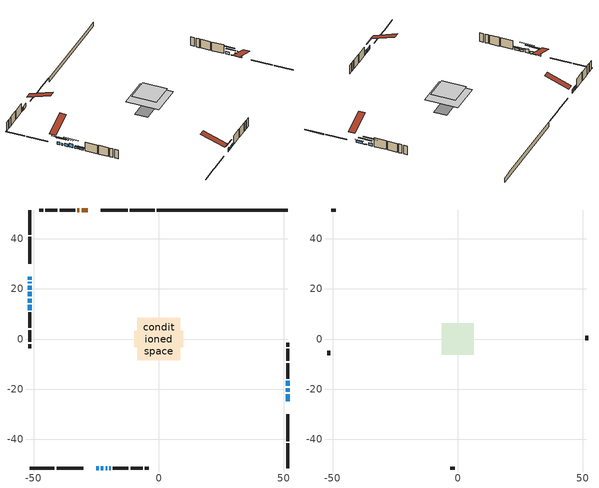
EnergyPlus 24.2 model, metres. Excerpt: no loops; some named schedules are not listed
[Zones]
conditioned space
 floor outside (Floor1 construction): -2.97,-2.97 -2.97,2.97 2.97,2.97 2.97,-2.97 z0.86
 floor adiabatic (AdiabaticFloorConstruction): -8.53,-8.53 -8.53,8.53 8.53,8.53 8.53,-8.53 z3.3
 floor foundation (Slab1 construction): -9.81,-3.27 -9.81,3.27 9.81,3.27 9.81,-3.27 z-1.52
 wall outside (RimJoist1 construction): -1.68,51.55 -11.49,51.55 / -51.55,-51.55 -41.74,-51.55 / -51.55,51.55 -51.55,41.74 / 51.55,-51.55 51.55,-41.74 z0.86:1.16
 wall outside (RimJoist2 construction): -12.42,51.55 -23.14,51.55 / -40.81,-51.55 -30.09,-51.55 / -51.55,40.81 -51.55,30.09 / 51.55,-40.81 51.55,-30.09 z0.86:1.16
 wall outside (AdiabaticWallConstruction 1): -28.28,51.55 -30.77,51.55 / -31.7,51.55 -32.51,51.55 z0.86:2.89
 wall outside (AdiabaticWallConstruction): 51.55,-24.96 51.55,-22.06 / -51.55,16.06 -51.55,14.53 z0.86:1.93; 51.55,-21.13 51.55,-19.61 z0.86:1.17; -51.55,24.96 -51.55,23.74 / -51.55,21.27 -51.55,19.75 z0.86:2.18; -51.55,22.81 -51.55,22.2 z0.86:1.83; -51.55,18.82 -51.55,16.99 z0.86:2.94; -24.96,-51.55 -24.04,-51.55 z0.86:2.69; -23.12,-51.55 -22.2,-51.55 z0.86:1.32; -21.27,-51.55 -20.66,-51.55 z0.86:1.78; -51.55,13.61 -51.55,11.58 z0.86:1.88; -19.73,-51.55 -19.23,-51.55 z0.86:1.36; 51.55,-18.68 51.55,-16.74 z0.86:2.38
 wall outside (Wall1 construction): -33.44,51.55 -39.6,51.55 / -18.3,-51.55 -12.15,-51.55 / -51.55,10.65 -51.55,4.49 / 51.55,-15.82 51.55,-9.66 z0.86:5.74
 wall outside (Wall2 construction): -40.53,51.55 -45.27,51.55 / -11.22,-51.55 -6.47,-51.55 / -51.55,3.56 -51.55,-1.18 / 51.55,-8.73 51.55,-3.98 z0.86:5.74
 wall outside (Wall3 construction): -46.2,51.55 -47.79,51.55 / -5.54,-51.55 -3.96,-51.55 / -51.55,-2.11 -51.55,-3.7 / 51.55,-3.06 51.55,-1.47 z0.86:5.74
 wall foundation (FoundationWall1 construction): -0.76,51.55,-1.52 -0.76,51.55,0.86 46.32,51.55,0.86 46.32,51.55,0.78 51.55,51.55,0.78 51.55,51.55,-1.52
 window (WindowConstruction): 51.55,-24.96 51.55,-22.06 z0.86:1.93
 window (WindowConstruction 6): 51.55,-21.13 51.55,-19.61 z0.86:1.16
 window (WindowConstruction 7): -51.55,24.96 -51.55,23.74 z0.86:2.18
 window (WindowConstruction 8): -51.55,22.81 -51.55,22.2 z0.86:1.83
 window (WindowConstruction 9): -51.55,21.27 -51.55,19.75 z0.86:2.18
 window (WindowConstruction 10): -51.55,18.82 -51.55,16.99 z0.86:2.94
 window (WindowConstruction 11): -24.96,-51.55 -24.04,-51.55 z0.86:2.69
 window (WindowConstruction 12): -23.11,-51.55 -22.2,-51.55 z0.86:1.32
 window (WindowConstruction 1): -21.27,-51.55 -20.66,-51.55 z0.86:1.77
 window (WindowConstruction 2): -51.55,16.06 -51.55,14.54 z0.86:1.93
 window (WindowConstruction 3): -51.55,13.61 -51.55,11.58 z0.86:1.87
 window (WindowConstruction 4): -19.73,-51.55 -19.23,-51.55 z0.86:1.36
 window (WindowConstruction 5): 51.55,-18.68 51.55,-16.75 z0.86:2.38
 door (Door): -28.28,51.55 -30.77,51.55 z0.86:2.89
 door (Door 1): -31.7,51.55 -32.51,51.55 z0.86:2.89
 ceiling adiabatic (AdiabaticFloorConstruction): 8.53,-8.53 8.53,8.53 -8.53,8.53 -8.53,-8.53 z3.3
attic - vented
 floor to conditioned space (Floor2 construction Reversed): -6.38,-6.38 -6.38,6.38 6.38,6.38 6.38,-6.38 z5.74
 wall outside (Wall4 construction): -48.72,51.55 -50.62,51.55 / -3.03,-51.55 -1.12,-51.55 / -51.55,-4.63 -51.55,-6.53 / 51.55,-0.54 51.55,1.36 z0.86:5.74
 roof outside (Roof1 construction): -27.35,51.55,5.74 -27.35,39.11,9.88 -24.07,39.11,9.88 -24.07,51.55,5.74; -25.89,-51.55,5.74 -25.89,-39.11,9.88 -29.16,-39.11,9.88 -29.16,-51.55,5.74; -51.55,25.89,5.74 -39.11,25.89,9.88 -39.11,29.16,9.88 -51.55,29.16,5.74; 51.55,-25.89,5.74 39.11,-25.89,9.88 39.11,-29.16,9.88 51.55,-29.16,5.74
shading: 51.55,-21.45 51.55,-25.57 51.85,-25.57 51.85,-21.45 z2.54; 51.55,-16.87 51.55,-23.87 51.85,-23.87 51.85,-16.87 z3.9; -51.55,21 -51.55,27.7 -51.85,27.7 -51.85,21 z4.92; -51.55,19.46 -51.55,25.55 -51.85,25.55 -51.85,19.46 z4.57; -51.55,17.01 -51.55,24.01 -51.85,24.01 -51.85,17.01 z4.92; -51.55,14.25 -51.55,21.56 -51.85,21.56 -51.85,14.25 z5.68; -21.3,-51.55 -27.7,-51.55 -27.7,-51.85 -21.3,-51.85 z5.43; -21.59,-51.55 -23.72,-51.55 -23.72,-51.85 -21.59,-51.85 z1.93; -20.05,-51.55 -21.88,-51.55 -21.88,-51.85 -20.05,-51.85 z2.38; -51.55,13.93 -51.55,16.67 -51.85,16.67 -51.85,13.93 z2.54; -51.55,10.97 -51.55,14.22 -51.85,14.22 -51.85,10.97 z2.48; -18.62,-51.55 -20.34,-51.55 -20.34,-51.85 -18.62,-51.85 z1.97; 51.55,-14.01 51.55,-21.42 51.85,-21.42 51.85,-14.01 z5.12
[Building]
Building 1: Terrain=Suburbs
[Site:Location]
Montreal Intl AP_QC: Latitude {deg}=45.47; Longitude {deg}=-73.74; Time Zone {hr}=-5; Elevation {m}=36; Keep Site Location Information=Yes
[Site:GroundTemperature:Shallow]
2.07863, -0.316383, -0.508184, 0.628371, 5.19101, 9.73239, 13.6695, 16.1636, 16.3755, 14.347, 10.5102, 6.10817
[Site:WaterMainsTemperature]
Calculation Method=Schedule; Temperature Schedule=mains temperature schedule
[Material] Roughness=Rough; Thermal Absorptance=0.9
Name | Thickness {m} | Conductivity {W/m-K} | Density {kg/m3} | Specific Heat {J/kg-K} | Solar Absorptance | Visible Absorptance
asphalt or fiberglass shingles | 0.00635 | 0.162714 | 1121.4 | 1465.45 | 0.4 | 0.4
ceiling loosefill ins | 0.169333 | 0.0480833 | 16.02 | 1046.75 | 0.7 | 0.7
ceiling stud and cavity | 0.1397 | 0.120941 | 65.682 | 1177.47 | 0.7 | 0.7
concrete 4.0 in. | 0.1016 | 1.803125 | 2242.8 | 837.4 | 0.7 | 0.7
concrete 8.0 in. | 0.2032 | 1.803125 | 2242.8 | 837.4 | 0.7 | 0.7
door material | 0.04445 | 0.0451087 | 512.64 | 1214.23 | 0.7 | 0.7
exterior vertical ins | 0.048965 | 0.029427 | 32.04 | 1214.23 | 0.7 | 0.7
floor covering | 0.0127 | 0.0433444 | 54.468 | 1339.84 | 0.6 | 0.6
floor rigid ins | 0.103632 | 0.029427 | 32.04 | 1214.23 | 0.7 | 0.7
floor rigid ins 1; wall rigid ins 1 | 0.512978 | 0.029427 | 32.04 | 1214.23 | 0.7 | 0.7
floor stud and cavity | 0.1397 | 0.163854 | 92.3553 | 1139.71 | 0.7 | 0.7
floor stud and cavity 1 | 0.1397 | 1.75129 | 37.0049 | 1207.88 | 0.7 | 0.7
furniture material conditioned space 1 | 0.1524 | 0.115458 | 640.8 | 1214.23 | 0.6 | 0.6
gypsum board | 0.0127 | 0.160291 | 801 | 837.4 | 0.6 | 0.6
gypsum board 1 | 0.0127 | 0.160291 | 801 | 837.4 | 0.7 | 0.7
osb sheathing 0.5 in. | 0.0127 | 0.115458 | 512.64 | 1214.23 | 0.7 | 0.7
osb sheathing 0.75 in. | 0.01905 | 0.115458 | 512.64 | 1214.23 | 0.7 | 0.7
osb sheathing 2.0 in. | 0.0508 | 0.115458 | 512.64 | 1214.23 | 0.7 | 0.7
rim joist rigid ins; wall rigid ins | 0.051816 | 0.029427 | 32.04 | 1214.23 | 0.7 | 0.7
rim joist stud and cavity | 0.0508 | 0.0451784 | 125.044 | 1163.47 | 0.6 | 0.6
rim joist stud and cavity 1 | 0.0508 | 0.129616 | 125.044 | 1163.47 | 0.6 | 0.6
wall stud and cavity | 0.1397 | 0.168092 | 139.0536 | 1170.24 | 0.7 | 0.7
wall stud and cavity 1 | 0.1397 | 0.168807 | 139.0536 | 1170.24 | 0.7 | 0.7
wall stud and cavity 2 | 0.1397 | 0.16703 | 139.0536 | 1170.24 | 0.7 | 0.7
wall stud and cavity 3 | 0.0889 | 6.1454 | 50.32683 | 1063.81 | 0.6 | 0.6
wall stud and cavity 4 | 0.0889 | 0.380278 | 52.3479 | 1209.89 | 0.7 | 0.7
wall stud and cavity 5 | 0.0889 | 0.391764 | 83.0341 | 1211.67 | 0.7 | 0.7
wood siding | 0.0254 | 0.102417 | 544.68 | 1172.36 | 0.4 | 0.4
wood siding 1 | 0.00254 | 0.102417 | 544.68 | 1172.36 | 0.4 | 0.4
wood siding 2; wood siding 3; wood siding 4 | 0.0254 | 0.102417 | 544.68 | 1172.36 | 0.7 | 0.7
[WindowMaterial:SimpleGlazingSystem]
Name | U-Factor {W/m2-K} | Solar Heat Gain Coefficient
WindowMaterial | 6.63531 | 0.77
WindowMaterial 1 | 6.74774 | 0.74
WindowMaterial 10 | 2.76916 | 0.5
WindowMaterial 11 | 2.75269 | 0.42
WindowMaterial 2 | 6.57853 | 0.79
WindowMaterial 3 | 6.93965 | 0.69
WindowMaterial 4 | 2.78563 | 0.6
WindowMaterial 5 | 2.750991 | 0.39
WindowMaterial 6 | 2.78676 | 0.61
WindowMaterial 7 | 2.76916 | 0.51
WindowMaterial 8 | 2.78903 | 0.62
WindowMaterial 9 | 2.79528 | 0.66
[Construction]
AdiabaticFloorConstruction: floor stud and cavity 1, floor rigid ins 1, osb sheathing 0.75 in., floor covering
AdiabaticWallConstruction: wood siding 3, wall rigid ins 1, wall stud and cavity 4, gypsum board
AdiabaticWallConstruction 1: wood siding 4, wall rigid ins 1, wall stud and cavity 4, gypsum board
Door; Door 1: door material
Floor1 construction: floor stud and cavity, floor rigid ins, osb sheathing 0.75 in., floor covering
Floor2 construction Reversed: gypsum board, ceiling stud and cavity, ceiling loosefill ins
FoundationWall1 construction: concrete 8.0 in., gypsum board 1
furniture construction conditioned space 1: furniture material conditioned space 1
PartitionWallConstruction: gypsum board, wall stud and cavity 5, gypsum board
RimJoist1 construction: wood siding 2, osb sheathing 2.0 in., rim joist stud and cavity
RimJoist2 construction: wood siding 2, rim joist rigid ins, osb sheathing 2.0 in., rim joist stud and cavity 1
Roof1 construction: asphalt or fiberglass shingles
Slab1 construction: concrete 4.0 in.
Wall1 construction: wood siding, wall rigid ins, osb sheathing 0.5 in., wall stud and cavity, gypsum board
Wall2 construction: wood siding, wall rigid ins, osb sheathing 0.5 in., wall stud and cavity 1, gypsum board
Wall3 construction: wood siding, wall rigid ins, osb sheathing 0.5 in., wall stud and cavity 2, gypsum board
Wall4 construction: wood siding 1, wall stud and cavity 3
WindowConstruction; WindowConstruction 3: WindowMaterial
WindowConstruction 1: WindowMaterial 1
WindowConstruction 10: WindowMaterial 9
WindowConstruction 11: WindowMaterial 10
WindowConstruction 12: WindowMaterial 11
WindowConstruction 2: WindowMaterial 2
WindowConstruction 4: WindowMaterial 3
WindowConstruction 5: WindowMaterial 4
WindowConstruction 6: WindowMaterial 5
WindowConstruction 7: WindowMaterial 6
WindowConstruction 8: WindowMaterial 7
WindowConstruction 9: WindowMaterial 8
[Zone] Multiplier=1; Part of Total Floor Area=Yes
Name | Volume {m3}
attic - vented | 109.671
conditioned space | 1093.3
[Space]
Name | Zone | Volume {m3}
attic - vented 1 | attic - vented | 109.671
conditioned space 1 | conditioned space | 1093.3
[ZoneInfiltration:EffectiveLeakageArea]
infil attic - vented 1: Zone or Space=attic - vented 1; Schedule=Always On Discrete; Effective Air Leakage Area {cm2}=6519.6; Stack Coefficient=0.000627357; Wind Coefficient=1.6923e-05
[ZoneMixing]
whole house fan mix: Zone or Space=attic - vented; Schedule=Always On Continuous; Design Flow Rate Calculation Method=Flow/Zone; Design Flow Rate {m3/s}=0; Source Zone or Space=conditioned space
[SurfaceProperty:ExposedFoundationPerimeter]
Slab1: Exposed Perimeter Calculation Method=TotalExposedPerimeter; Total Exposed Perimeter {m}=52.305
[InternalMass] Zone or ZoneList=conditioned space; Space or SpaceList=conditioned space 1
Name | Construction | Surface Area {m2}
furniture mass conditioned space 1 | furniture construction conditioned space 1 | 181.9
partition wall mass | PartitionWallConstruction | 454.75
[Lights]
interior lighting: Zone or ZoneList or Space or SpaceList=conditioned space 1; Schedule=interior lighting schedule; Design Level Calculation Method=LightingLevel; Lighting Level {W}=343.2; Return Air Fraction=0; Fraction Radiant=0.6; Fraction Visible=0.2; Fraction Replaceable=1
[People]
occupants: Zone or ZoneList or Space or SpaceList=conditioned space 1; Number of People Schedule=occupants schedule; Number of People Calculation Method=People; Number of People=3; Fraction Radiant=0.314171; Sensible Heat Fraction=0.56303; Activity Level Schedule=occupants activity schedule; Carbon Dioxide Generation Rate {m3/s-W}=0; Enable ASHRAE 55 Comfort Warnings=No; Mean Radiant Temperature Calculation Type=EnclosureAveraged
[ElectricEquipment] Zone or ZoneList or Space or SpaceList=conditioned space 1; Design Level Calculation Method=EquipmentLevel
Name | Schedule | Design Level {W} | Fraction Latent | Fraction Radiant | Fraction Lost
clothes dryer | clothes dryer schedule | 140.772 | 0.015 | 0.081 | 0.85
clothes washer | clothes washer schedule | 32.1985 | 0.03 | 0.162 | 0.7
cooking range | cooking range schedule | 215.147 | 0.08 | 0.432 | 0.2
dishwasher | dishwasher schedule | 66.8632 | 0.3 | 0.18 | 0.4
fridge | fridge schedule | 72.9452 | 0 | 0.6 | 0
mech vent house fan | mech vent house fan schedule | 17.7233 | 0 | 0 | 0.5
mech vent house fan cfis | mech vent house fan cfis schedule | 0 | 0 | 0 | 0
mech vent range fan 0 | mech vent range fan 0 schedule | 57 | 0 | 0 | 1
misc plug loads | misc plug loads schedule | 494.7 | 0.045 | 0.513 | 0.1
whole house fan | Always On Discrete | 0 | 0 | 0 | 1
[OtherEquipment] Zone or ZoneList or Space or SpaceList=conditioned space 1; Design Level Calculation Method=EquipmentLevel
Name | Fuel Type | Schedule | Design Level {W} | Fraction Latent | Fraction Radiant | Fraction Lost
clothes dryer 1 | Electricity | clothes dryer schedule | 0 | 0.015 | 0.081 | 0.85
cooking range 1 | Electricity | cooking range schedule | 0 | 0.08 | 0.432 | 0.2
general water use latent | None | general water use schedule | 62.594 | 1 | 0 | 0
general water use sensible | None | general water use schedule | -61.6891 | 0 | 0.6 | 0
mech vent house fan latent load | None | Always On Discrete | 0 | 1 | 0 | 0
mech vent house fan sensible load | None | Always On Discrete | 0 | 0 | 0 | 0
water heater energy adjustment1 | Electricity | Always On Discrete | 0.01 | 0 | 0 | 1
[ZoneInfiltration:DesignFlowRate] Zone or ZoneList or Space or SpaceList=conditioned space 1; Schedule=Always On Discrete; Design Flow Rate Calculation Method=Flow/Zone; Design Flow Rate {m3/s}=0
infil flow; natural vent flow; whole house fan flow
[Foundation:Kiva]
Foundation Kiva 1: Initial Indoor Air Temperature {C}=18; Wall Height Above Grade {m}=0.859993; Wall Depth Below Slab {m}=0.2032; Custom Block Material Name 1=exterior vertical ins; Custom Block Depth 1 {m}=2.38; Custom Block X Position 1 {m}=0.2159; Custom Block Z Position 1 {m}=0
[Foundation:Kiva:Settings]
Soil Conductivity {W/m-K}=0.849921; Soil Density {kg/m3}=1842.3; Soil Specific Heat {J/kg-K}=418.7; Ground Solar Absorptivity=0.9; Ground Thermal Absorptivity=0.9; Ground Surface Roughness {m}=0.03; Far-Field Width {m}=40; Deep-Ground Boundary Condition=ZeroFlux; Deep-Ground Depth {m}=40; Minimum Cell Dimension {m}=0.2; Maximum Cell Growth Coefficient=3; Simulation Timestep=Timestep
[Exterior:Lights]
exterior lighting: Schedule=exterior lighting schedule; Design Level {W}=75.6
[Schedule:Constant]
Name | Hourly Value
Always On Continuous; mech vent house fan schedule; mech vent house fan cfis schedule; Always On Discrete | 1
occupants activity schedule | 117.228
fridge schedule | 0
[Schedule:Week:Daily]
interior lighting schedule Week Rule - Jan1-Jan27: interior lighting schedule day, interior lighting schedule day, interior lighting schedule day, interior lighting schedule day, interior lighting schedule day, interior lighting schedule day, interior lighting schedule day, interior lighting schedule default day, interior lighting schedule default day, interior lighting schedule default day, interior lighting schedule default day, interior lighting schedule default day
interior lighting schedule Week Rule - Jan28-Feb3: interior lighting schedule day, interior lighting schedule day, interior lighting schedule day, interior lighting schedule day, interior lighting schedule day 1, interior lighting schedule day 1, interior lighting schedule day 1, interior lighting schedule default day, interior lighting schedule default day, interior lighting schedule default day, interior lighting schedule default day, interior lighting schedule default day
interior lighting schedule Week Rule - Feb4-Feb24: interior lighting schedule day 1, interior lighting schedule day 1, interior lighting schedule day 1, interior lighting schedule day 1, interior lighting schedule day 1, interior lighting schedule day 1, interior lighting schedule day 1, interior lighting schedule default day, interior lighting schedule default day, interior lighting schedule default day, interior lighting schedule default day, interior lighting schedule default day
interior lighting schedule Week Rule - Feb25-Mar3: interior lighting schedule day 1, interior lighting schedule day 1, interior lighting schedule day 1, interior lighting schedule day 1, interior lighting schedule day 2, interior lighting schedule day 2, interior lighting schedule day 2, interior lighting schedule default day, interior lighting schedule default day, interior lighting schedule default day, interior lighting schedule default day, interior lighting schedule default day
interior lighting schedule Week Rule - Mar4-Mar31: interior lighting schedule day 2, interior lighting schedule day 2, interior lighting schedule day 2, interior lighting schedule day 2, interior lighting schedule day 2, interior lighting schedule day 2, interior lighting schedule day 2, interior lighting schedule default day, interior lighting schedule default day, interior lighting schedule default day, interior lighting schedule default day, interior lighting schedule default day
interior lighting schedule Week Rule - Apr1-Apr28: interior lighting schedule day 3, interior lighting schedule day 3, interior lighting schedule day 3, interior lighting schedule day 3, interior lighting schedule day 3, interior lighting schedule day 3, interior lighting schedule day 3, interior lighting schedule default day, interior lighting schedule default day, interior lighting schedule default day, interior lighting schedule default day, interior lighting schedule default day
interior lighting schedule Week Rule - Apr29-May5: interior lighting schedule day 3, interior lighting schedule day 3, interior lighting schedule day 4, interior lighting schedule day 4, interior lighting schedule day 4, interior lighting schedule day 4, interior lighting schedule day 4, interior lighting schedule default day, interior lighting schedule default day, interior lighting schedule default day, interior lighting schedule default day, interior lighting schedule default day
interior lighting schedule Week Rule - May6-May26: interior lighting schedule day 4, interior lighting schedule day 4, interior lighting schedule day 4, interior lighting schedule day 4, interior lighting schedule day 4, interior lighting schedule day 4, interior lighting schedule day 4, interior lighting schedule default day, interior lighting schedule default day, interior lighting schedule default day, interior lighting schedule default day, interior lighting schedule default day
interior lighting schedule Week Rule - May27-Jun2: interior lighting schedule day 4, interior lighting schedule day 4, interior lighting schedule day 4, interior lighting schedule day 4, interior lighting schedule day 4, interior lighting schedule day 5, interior lighting schedule day 5, interior lighting schedule default day, interior lighting schedule default day, interior lighting schedule default day, interior lighting schedule default day, interior lighting schedule default day
interior lighting schedule Week Rule - Jun3-Jun30: interior lighting schedule day 5, interior lighting schedule day 5, interior lighting schedule day 5, interior lighting schedule day 5, interior lighting schedule day 5, interior lighting schedule day 5, interior lighting schedule day 5, interior lighting schedule default day, interior lighting schedule default day, interior lighting schedule default day, interior lighting schedule default day, interior lighting schedule default day
interior lighting schedule Week Rule - Jul1-Jul28: interior lighting schedule day 6, interior lighting schedule day 6, interior lighting schedule day 6, interior lighting schedule day 6, interior lighting schedule day 6, interior lighting schedule day 6, interior lighting schedule day 6, interior lighting schedule default day, interior lighting schedule default day, interior lighting schedule default day, interior lighting schedule default day, interior lighting schedule default day
interior lighting schedule Week Rule - Jul29-Aug4: interior lighting schedule day 6, interior lighting schedule day 6, interior lighting schedule day 6, interior lighting schedule day 7, interior lighting schedule day 7, interior lighting schedule day 7, interior lighting schedule day 7, interior lighting schedule default day, interior lighting schedule default day, interior lighting schedule default day, interior lighting schedule default day, interior lighting schedule default day
interior lighting schedule Week Rule - Aug5-Aug25: interior lighting schedule day 7, interior lighting schedule day 7, interior lighting schedule day 7, interior lighting schedule day 7, interior lighting schedule day 7, interior lighting schedule day 7, interior lighting schedule day 7, interior lighting schedule default day, interior lighting schedule default day, interior lighting schedule default day, interior lighting schedule default day, interior lighting schedule default day
interior lighting schedule Week Rule - Aug26-Sep1: interior lighting schedule day 7, interior lighting schedule day 7, interior lighting schedule day 7, interior lighting schedule day 7, interior lighting schedule day 7, interior lighting schedule day 7, interior lighting schedule day 8, interior lighting schedule default day, interior lighting schedule default day, interior lighting schedule default day, interior lighting schedule default day, interior lighting schedule default day
interior lighting schedule Week Rule - Sep2-Sep29: interior lighting schedule day 8, interior lighting schedule day 8, interior lighting schedule day 8, interior lighting schedule day 8, interior lighting schedule day 8, interior lighting schedule day 8, interior lighting schedule day 8, interior lighting schedule default day, interior lighting schedule default day, interior lighting schedule default day, interior lighting schedule default day, interior lighting schedule default day
interior lighting schedule Week Rule - Sep30-Oct6: interior lighting schedule day 8, interior lighting schedule day 9, interior lighting schedule day 9, interior lighting schedule day 9, interior lighting schedule day 9, interior lighting schedule day 9, interior lighting schedule day 9, interior lighting schedule default day, interior lighting schedule default day, interior lighting schedule default day, interior lighting schedule default day, interior lighting schedule default day
interior lighting schedule Week Rule - Oct7-Oct27: interior lighting schedule day 9, interior lighting schedule day 9, interior lighting schedule day 9, interior lighting schedule day 9, interior lighting schedule day 9, interior lighting schedule day 9, interior lighting schedule day 9, interior lighting schedule default day, interior lighting schedule default day, interior lighting schedule default day, interior lighting schedule default day, interior lighting schedule default day
interior lighting schedule Week Rule - Oct28-Nov3: interior lighting schedule day 9, interior lighting schedule day 9, interior lighting schedule day 9, interior lighting schedule day 9, interior lighting schedule day 10, interior lighting schedule day 10, interior lighting schedule day 10, interior lighting schedule default day, interior lighting schedule default day, interior lighting schedule default day, interior lighting schedule default day, interior lighting schedule default day
interior lighting schedule Week Rule - Nov4-Nov24: interior lighting schedule day 10, interior lighting schedule day 10, interior lighting schedule day 10, interior lighting schedule day 10, interior lighting schedule day 10, interior lighting schedule day 10, interior lighting schedule day 10, interior lighting schedule default day, interior lighting schedule default day, interior lighting schedule default day, interior lighting schedule default day, interior lighting schedule default day
interior lighting schedule Week Rule - Nov25-Dec1: interior lighting schedule day 10, interior lighting schedule day 10, interior lighting schedule day 10, interior lighting schedule day 10, interior lighting schedule day 10, interior lighting schedule day 10, interior lighting schedule day 11, interior lighting schedule default day, interior lighting schedule default day, interior lighting schedule default day, interior lighting schedule default day, interior lighting schedule default day
interior lighting schedule Week Rule - Dec2-Dec31: interior lighting schedule day 11, interior lighting schedule day 11, interior lighting schedule day 11, interior lighting schedule day 11, interior lighting schedule day 11, interior lighting schedule day 11, interior lighting schedule day 11, interior lighting schedule default day, interior lighting schedule default day, interior lighting schedule default day, interior lighting schedule default day, interior lighting schedule default day
occupants schedule Week Rule - Jan1-Dec31: occupants schedule day, occupants schedule day, occupants schedule day, occupants schedule day, occupants schedule day, occupants schedule day, occupants schedule day, occupants schedule default day, occupants schedule default day, occupants schedule default day, occupants schedule default day, occupants schedule default day
clothes dryer schedule Week Rule - Jan1-Dec31: clothes dryer schedule day, clothes dryer schedule day, clothes dryer schedule day, clothes dryer schedule day, clothes dryer schedule day, clothes dryer schedule day, clothes dryer schedule day, clothes dryer schedule default day, clothes dryer schedule default day, clothes dryer schedule default day, clothes dryer schedule default day, clothes dryer schedule default day
clothes washer schedule Week Rule - Jan1-Dec31: clothes washer schedule day, clothes washer schedule day, clothes washer schedule day, clothes washer schedule day, clothes washer schedule day, clothes washer schedule day, clothes washer schedule day, clothes washer schedule default day, clothes washer schedule default day, clothes washer schedule default day, clothes washer schedule default day, clothes washer schedule default day
cooking range schedule Week Rule - Jan1-Dec31: cooking range schedule day, cooking range schedule day, cooking range schedule day, cooking range schedule day, cooking range schedule day, cooking range schedule day, cooking range schedule day, cooking range schedule default day, cooking range schedule default day, cooking range schedule default day, cooking range schedule default day, cooking range schedule default day
dishwasher schedule Week Rule - Jan1-Dec31: dishwasher schedule day, dishwasher schedule day, dishwasher schedule day, dishwasher schedule day, dishwasher schedule day, dishwasher schedule day, dishwasher schedule day, dishwasher schedule default day, dishwasher schedule default day, dishwasher schedule default day, dishwasher schedule default day, dishwasher schedule default day
mech vent range fan 0 schedule Week Rule - Jan1-Dec31: mech vent range fan 0 schedule day, mech vent range fan 0 schedule day, mech vent range fan 0 schedule day, mech vent range fan 0 schedule day, mech vent range fan 0 schedule day, mech vent range fan 0 schedule day, mech vent range fan 0 schedule day, mech vent range fan 0 schedule default day, mech vent range fan 0 schedule default day, mech vent range fan 0 schedule default day, mech vent range fan 0 schedule default day, mech vent range fan 0 schedule default day
misc plug loads schedule Week Rule - Jan1-Dec31: misc plug loads schedule day, misc plug loads schedule day, misc plug loads schedule day, misc plug loads schedule day, misc plug loads schedule day, misc plug loads schedule day, misc plug loads schedule day, misc plug loads schedule default day, misc plug loads schedule default day, misc plug loads schedule default day, misc plug loads schedule default day, misc plug loads schedule default day
general water use schedule Week Rule - Jan1-Dec31: general water use schedule day, general water use schedule day, general water use schedule day, general water use schedule day, general water use schedule day, general water use schedule day, general water use schedule day, general water use schedule default day, general water use schedule default day, general water use schedule default day, general water use schedule default day, general water use schedule default day
exterior lighting schedule Week Rule - Jan1-Jan27: exterior lighting schedule day, exterior lighting schedule day, exterior lighting schedule day, exterior lighting schedule day, exterior lighting schedule day, exterior lighting schedule day, exterior lighting schedule day, exterior lighting schedule default day, exterior lighting schedule default day, exterior lighting schedule default day, exterior lighting schedule default day, exterior lighting schedule default day
exterior lighting schedule Week Rule - Jan28-Feb3: exterior lighting schedule day, exterior lighting schedule day, exterior lighting schedule day, exterior lighting schedule day, exterior lighting schedule day 1, exterior lighting schedule day 1, exterior lighting schedule day 1, exterior lighting schedule default day, exterior lighting schedule default day, exterior lighting schedule default day, exterior lighting schedule default day, exterior lighting schedule default day
exterior lighting schedule Week Rule - Feb4-Feb24: exterior lighting schedule day 1, exterior lighting schedule day 1, exterior lighting schedule day 1, exterior lighting schedule day 1, exterior lighting schedule day 1, exterior lighting schedule day 1, exterior lighting schedule day 1, exterior lighting schedule default day, exterior lighting schedule default day, exterior lighting schedule default day, exterior lighting schedule default day, exterior lighting schedule default day
exterior lighting schedule Week Rule - Feb25-Mar3: exterior lighting schedule day 1, exterior lighting schedule day 1, exterior lighting schedule day 1, exterior lighting schedule day 1, exterior lighting schedule day 2, exterior lighting schedule day 2, exterior lighting schedule day 2, exterior lighting schedule default day, exterior lighting schedule default day, exterior lighting schedule default day, exterior lighting schedule default day, exterior lighting schedule default day
exterior lighting schedule Week Rule - Mar4-Mar31: exterior lighting schedule day 2, exterior lighting schedule day 2, exterior lighting schedule day 2, exterior lighting schedule day 2, exterior lighting schedule day 2, exterior lighting schedule day 2, exterior lighting schedule day 2, exterior lighting schedule default day, exterior lighting schedule default day, exterior lighting schedule default day, exterior lighting schedule default day, exterior lighting schedule default day
exterior lighting schedule Week Rule - Apr1-Apr28: exterior lighting schedule day 3, exterior lighting schedule day 3, exterior lighting schedule day 3, exterior lighting schedule day 3, exterior lighting schedule day 3, exterior lighting schedule day 3, exterior lighting schedule day 3, exterior lighting schedule default day, exterior lighting schedule default day, exterior lighting schedule default day, exterior lighting schedule default day, exterior lighting schedule default day
exterior lighting schedule Week Rule - Apr29-May5: exterior lighting schedule day 3, exterior lighting schedule day 3, exterior lighting schedule day 4, exterior lighting schedule day 4, exterior lighting schedule day 4, exterior lighting schedule day 4, exterior lighting schedule day 4, exterior lighting schedule default day, exterior lighting schedule default day, exterior lighting schedule default day, exterior lighting schedule default day, exterior lighting schedule default day
exterior lighting schedule Week Rule - May6-May26: exterior lighting schedule day 4, exterior lighting schedule day 4, exterior lighting schedule day 4, exterior lighting schedule day 4, exterior lighting schedule day 4, exterior lighting schedule day 4, exterior lighting schedule day 4, exterior lighting schedule default day, exterior lighting schedule default day, exterior lighting schedule default day, exterior lighting schedule default day, exterior lighting schedule default day
exterior lighting schedule Week Rule - May27-Jun2: exterior lighting schedule day 4, exterior lighting schedule day 4, exterior lighting schedule day 4, exterior lighting schedule day 4, exterior lighting schedule day 4, exterior lighting schedule day 5, exterior lighting schedule day 5, exterior lighting schedule default day, exterior lighting schedule default day, exterior lighting schedule default day, exterior lighting schedule default day, exterior lighting schedule default day
exterior lighting schedule Week Rule - Jun3-Jun30: exterior lighting schedule day 5, exterior lighting schedule day 5, exterior lighting schedule day 5, exterior lighting schedule day 5, exterior lighting schedule day 5, exterior lighting schedule day 5, exterior lighting schedule day 5, exterior lighting schedule default day, exterior lighting schedule default day, exterior lighting schedule default day, exterior lighting schedule default day, exterior lighting schedule default day
exterior lighting schedule Week Rule - Jul1-Jul28: exterior lighting schedule day 6, exterior lighting schedule day 6, exterior lighting schedule day 6, exterior lighting schedule day 6, exterior lighting schedule day 6, exterior lighting schedule day 6, exterior lighting schedule day 6, exterior lighting schedule default day, exterior lighting schedule default day, exterior lighting schedule default day, exterior lighting schedule default day, exterior lighting schedule default day
exterior lighting schedule Week Rule - Jul29-Aug4: exterior lighting schedule day 6, exterior lighting schedule day 6, exterior lighting schedule day 6, exterior lighting schedule day 7, exterior lighting schedule day 7, exterior lighting schedule day 7, exterior lighting schedule day 7, exterior lighting schedule default day, exterior lighting schedule default day, exterior lighting schedule default day, exterior lighting schedule default day, exterior lighting schedule default day
exterior lighting schedule Week Rule - Aug5-Aug25: exterior lighting schedule day 7, exterior lighting schedule day 7, exterior lighting schedule day 7, exterior lighting schedule day 7, exterior lighting schedule day 7, exterior lighting schedule day 7, exterior lighting schedule day 7, exterior lighting schedule default day, exterior lighting schedule default day, exterior lighting schedule default day, exterior lighting schedule default day, exterior lighting schedule default day
exterior lighting schedule Week Rule - Aug26-Sep1: exterior lighting schedule day 7, exterior lighting schedule day 7, exterior lighting schedule day 7, exterior lighting schedule day 7, exterior lighting schedule day 7, exterior lighting schedule day 7, exterior lighting schedule day 8, exterior lighting schedule default day, exterior lighting schedule default day, exterior lighting schedule default day, exterior lighting schedule default day, exterior lighting schedule default day
exterior lighting schedule Week Rule - Sep2-Sep29: exterior lighting schedule day 8, exterior lighting schedule day 8, exterior lighting schedule day 8, exterior lighting schedule day 8, exterior lighting schedule day 8, exterior lighting schedule day 8, exterior lighting schedule day 8, exterior lighting schedule default day, exterior lighting schedule default day, exterior lighting schedule default day, exterior lighting schedule default day, exterior lighting schedule default day
exterior lighting schedule Week Rule - Sep30-Oct6: exterior lighting schedule day 8, exterior lighting schedule day 9, exterior lighting schedule day 9, exterior lighting schedule day 9, exterior lighting schedule day 9, exterior lighting schedule day 9, exterior lighting schedule day 9, exterior lighting schedule default day, exterior lighting schedule default day, exterior lighting schedule default day, exterior lighting schedule default day, exterior lighting schedule default day
[Schedule:Year]
interior lighting schedule: interior lighting schedule Week Rule - Jan1-Jan27, 1, 1, 1, 27, interior lighting schedule Week Rule - Jan28-Feb3, 1, 28, 2, 3, interior lighting schedule Week Rule - Feb4-Feb24, 2, 4, 2, 24, interior lighting schedule Week Rule - Feb25-Mar3, 2, 25, 3, 3, interior lighting schedule Week Rule - Mar4-Mar31, 3, 4, 3, 31, interior lighting schedule Week Rule - Apr1-Apr28, 4, 1, 4, 28, interior lighting schedule Week Rule - Apr29-May5, 4, 29, 5, 5, interior lighting schedule Week Rule - May6-May26, 5, 6, 5, 26, interior lighting schedule Week Rule - May27-Jun2, 5, 27, 6, 2, interior lighting schedule Week Rule - Jun3-Jun30, 6, 3, 6, 30, interior lighting schedule Week Rule - Jul1-Jul28, 7, 1, 7, 28, interior lighting schedule Week Rule - Jul29-Aug4, 7, 29, 8, 4, interior lighting schedule Week Rule - Aug5-Aug25, 8, 5, 8, 25, interior lighting schedule Week Rule - Aug26-Sep1, 8, 26, 9, 1, interior lighting schedule Week Rule - Sep2-Sep29, 9, 2, 9, 29, interior lighting schedule Week Rule - Sep30-Oct6, 9, 30, 10, 6, interior lighting schedule Week Rule - Oct7-Oct27, 10, 7, 10, 27, interior lighting schedule Week Rule - Oct28-Nov3, 10, 28, 11, 3, interior lighting schedule Week Rule - Nov4-Nov24, 11, 4, 11, 24, interior lighting schedule Week Rule - Nov25-Dec1, 11, 25, 12, 1, interior lighting schedule Week Rule - Dec2-Dec31, 12, 2, 12, 31
occupants schedule: occupants schedule Week Rule - Jan1-Dec31, 1, 1, 12, 31
clothes dryer schedule: clothes dryer schedule Week Rule - Jan1-Dec31, 1, 1, 12, 31
clothes washer schedule: clothes washer schedule Week Rule - Jan1-Dec31, 1, 1, 12, 31
cooking range schedule: cooking range schedule Week Rule - Jan1-Dec31, 1, 1, 12, 31
dishwasher schedule: dishwasher schedule Week Rule - Jan1-Dec31, 1, 1, 12, 31
mech vent range fan 0 schedule: mech vent range fan 0 schedule Week Rule - Jan1-Dec31, 1, 1, 12, 31
misc plug loads schedule: misc plug loads schedule Week Rule - Jan1-Dec31, 1, 1, 12, 31
general water use schedule: general water use schedule Week Rule - Jan1-Dec31, 1, 1, 12, 31
exterior lighting schedule: exterior lighting schedule Week Rule - Jan1-Jan27, 1, 1, 1, 27, exterior lighting schedule Week Rule - Jan28-Feb3, 1, 28, 2, 3, exterior lighting schedule Week Rule - Feb4-Feb24, 2, 4, 2, 24, exterior lighting schedule Week Rule - Feb25-Mar3, 2, 25, 3, 3, exterior lighting schedule Week Rule - Mar4-Mar31, 3, 4, 3, 31, exterior lighting schedule Week Rule - Apr1-Apr28, 4, 1, 4, 28, exterior lighting schedule Week Rule - Apr29-May5, 4, 29, 5, 5, exterior lighting schedule Week Rule - May6-May26, 5, 6, 5, 26, exterior lighting schedule Week Rule - May27-Jun2, 5, 27, 6, 2, exterior lighting schedule Week Rule - Jun3-Jun30, 6, 3, 6, 30, exterior lighting schedule Week Rule - Jul1-Jul28, 7, 1, 7, 28, exterior lighting schedule Week Rule - Jul29-Aug4, 7, 29, 8, 4, exterior lighting schedule Week Rule - Aug5-Aug25, 8, 5, 8, 25, exterior lighting schedule Week Rule - Aug26-Sep1, 8, 26, 9, 1, exterior lighting schedule Week Rule - Sep2-Sep29, 9, 2, 9, 29, exterior lighting schedule Week Rule - Sep30-Oct6, 9, 30, 10, 6, exterior lighting schedule Week Rule - Oct7-Oct27, 10, 7, 10, 27, exterior lighting schedule Week Rule - Oct28-Nov3, 10, 28, 11, 3, exterior lighting schedule Week Rule - Nov4-Nov24, 11, 4, 11, 24, exterior lighting schedule Week Rule - Nov25-Dec1, 11, 25, 12, 1, exterior lighting schedule Week Rule - Dec2-Dec31, 12, 2, 12, 31
[Schedule:Compact]
mains temperature schedule: Through: 01/01, For: AllDays, Until: 24:00, 6.56833, Through: 01/02, For: AllDays, Until: 24:00, 6.48722, Through: 01/03, For: AllDays, Until: 24:00, 6.40722, Through: 01/04, For: AllDays, Until: 24:00, 6.32889, Through: 01/05, For: AllDays, Until: 24:00, 6.25167, Through: 01/06, For: AllDays, Until: 24:00, 6.17611, Through: 01/07, For: AllDays, Until: 24:00, 6.10222, Through: 01/08, For: AllDays, Until: 24:00, 6.02944, Through: 01/09, For: AllDays, Until: 24:00, 5.95833, Through: 01/10, For: AllDays, Until: 24:00, 5.88889, Through: 01/11, For: AllDays, Until: 24:00, 5.82056, Through: 01/12, For: AllDays, Until: 24:00, 5.75444, Through: 01/13, For: AllDays, Until: 24:00, 5.68944, Through: 01/14, For: AllDays, Until: 24:00, 5.62611, Through: 01/15, For: AllDays, Until: 24:00, 5.56444, Through: 01/16, For: AllDays, Until: 24:00, 5.50444, Through: 01/17, For: AllDays, Until: 24:00, 5.44611, Through: 01/18, For: AllDays, Until: 24:00, 5.38944, Through: 01/19, For: AllDays, Until: 24:00, 5.33389, Through: 01/20, For: AllDays, Until: 24:00, 5.28111, Through: 01/21, For: AllDays, Until: 24:00, 5.22944, Through: 01/22, For: AllDays, Until: 24:00, 5.17944, Through: 01/23, For: AllDays, Until: 24:00, 5.13111, Through: 01/24, For: AllDays, Until: 24:00, 5.085, Through: 01/25, For: AllDays, Until: 24:00, 5.04056, Through: 01/26, For: AllDays, Until: 24:00, 4.99778, Through: 01/27, For: AllDays, Until: 24:00, 4.95667, Through: 01/28, For: AllDays, Until: 24:00, 4.91778, Through: 01/29, For: AllDays, Until: 24:00, 4.88056, Through: 01/30, For: AllDays, Until: 24:00, 4.845, Through: 01/31, For: AllDays, Until: 24:00, 4.81167, Through: 02/01, For: AllDays, Until: 24:00, 4.77944, Through: 02/02, For: AllDays, Until: 24:00, 4.75, Through: 02/03, For: AllDays, Until: 24:00, 4.72167, Through: 02/04, For: AllDays, Until: 24:00, 4.69611, Through: 02/05, For: AllDays, Until: 24:00, 4.67167, Through: 02/06, For: AllDays, Until: 24:00, 4.64944, Through: 02/07, For: AllDays, Until: 24:00, 4.62889, Through: 02/08, For: AllDays, Until: 24:00, 4.61056, Through: 02/09, For: AllDays, Until: 24:00, 4.59389, Through: 02/10, For: AllDays, Until: 24:00, 4.57944, Through: 02/11, For: AllDays, Until: 24:00, 4.56667, Through: 02/12, For: AllDays, Until: 24:00, 4.55611, Through: 02/13, For: AllDays, Until: 24:00, 4.54722, Through: 02/14, For: AllDays, Until: 24:00, 4.54056, Through: 02/15, For: AllDays, Until: 24:00, 4.53556, Through: 02/16, For: AllDays, Until: 24:00, 4.53278, Through: 02/17, For: AllDays, Until: 24:00, 4.53167, Through: 02/18, For: AllDays, Until: 24:00, 4.53278, Through: 02/19, For: AllDays, Until: 24:00, 4.53556, Through: 02/20, For: AllDays, Until: 24:00, 4.54056, Through: 02/21, For: AllDays, Until: 24:00, 4.54722, Through: 02/22, For: AllDays, Until: 24:00, 4.55611, Through: 02/23, For: AllDays, Until: 24:00, 4.56667, Through: 02/24, For: AllDays, Until: 24:00, 4.57944, Through: 02/25, For: AllDays, Until: 24:00, 4.59389, Through: 02/26, For: AllDays, Until: 24:00, 4.61056, Through: 02/27, For: AllDays, Until: 24:00, 4.62889, Through: 02/28, For: AllDays, Until: 24:00, 4.64889, Through: 03/01, For: AllDays, Until: 24:00, 4.67111, Through: 03/02, For: AllDays, Until: 24:00, 4.69556, Through: 03/03, For: AllDays, Until: 24:00, 4.72167, Through: 03/04, For: AllDays, Until: 24:00, 4.74944, Through: 03/05, For: AllDays, Until: 24:00, 4.77944, Through: 03/06, For: AllDays, Until: 24:00, 4.81111, Through: 03/07, For: AllDays, Until: 24:00, 4.84444, Through: 03/08, For: AllDays, Until: 24:00, 4.88, Through: 03/09, For: AllDays, Until: 24:00, 4.91722, Through: 03/10, For: AllDays, Until: 24:00, 4.95611, Through: 03/11, For: AllDays, Until: 24:00, 4.99722, Through: 03/12, For: AllDays, Until: 24:00, 5.04, Through: 03/13, For: AllDays, Until: 24:00, 5.08444, Through: 03/14, For: AllDays, Until: 24:00, 5.13056, Through: 03/15, For: AllDays, Until: 24:00, 5.17889, Through: 03/16, For: AllDays, Until: 24:00, 5.22833, Through: 03/17, For: AllDays, Until: 24:00, 5.28, Through: 03/18, For: AllDays, Until: 24:00, 5.33333, Through: 03/19, For: AllDays, Until: 24:00, 5.38833, Through: 03/20, For: AllDays, Until: 24:00, 5.445, Through: 03/21, For: AllDays, Until: 24:00, 5.50333, Through: 03/22, For: AllDays, Until: 24:00, 5.56333, Through: 03/23, For: AllDays, Until: 24:00, 5.625, Through: 03/24, For: AllDays, Until: 24:00, 5.68833, Through: 03/25, For: AllDays, Until: 24:00, 5.75333, Through: 03/26, For: AllDays, Until: 24:00, 5.81944, Through: 03/27, For: AllDays, Until: 24:00, 5.88778, Through: 03/28, For: AllDays, Until: 24:00, 5.95722, Through: 03/29, For: AllDays, Until: 24:00, 6.02833, Through: 03/30, For: AllDays, Until: 24:00, 6.10111, Through: 03/31, For: AllDays, Until: 24:00, 6.175, Through: 04/01, For: AllDays, Until: 24:00, 6.25056, Through: 04/02, For: AllDays, Until: 24:00, 6.32778, Through: 04/03, For: AllDays, Until: 24:00, 6.40611, Through: 04/04, For: AllDays, Until: 24:00, 6.48556, Through: 04/05, For: AllDays, Until: 24:00, 6.56722, Through: 04/06, For: AllDays, Until: 24:00, 6.64944, Through: 04/07, For: AllDays, Until: 24:00, 6.73333, Through: 04/08, For: AllDays, Until: 24:00, 6.81833, Through: 04/09, For: AllDays, Until: 24:00, 6.905, Through: 04/10, For: AllDays, Until: 24:00, 6.99278, Through: 04/11, For: AllDays, Until: 24:00, 7.08111, Through: 04/12, For: AllDays, Until: 24:00, 7.17167, Through: 04/13, For: AllDays, Until: 24:00, 7.26278, Through: 04/14, For: AllDays, Until: 24:00, 7.355, Through: 04/15, For: AllDays, Until: 24:00, 7.44833, Through: 04/16, For: AllDays, Until: 24:00, 7.54278, Through: 04/17, For: AllDays, Until: 24:00, 7.63889, Through: 04/18, For: AllDays, Until: 24:00, 7.735, Through: 04/19, For: AllDays, Until: 24:00, 7.83278, Through: 04/20, For: AllDays, Until: 24:00, 7.93167, Through: 04/21, For: AllDays, Until: 24:00, 8.03111, Through: 04/22, For: AllDays, Until: 24:00, 8.13167, Through: 04/23, For: AllDays, Until: 24:00, 8.23278, Through: 04/24, For: AllDays, Until: 24:00, 8.335, Through: 04/25, For: AllDays, Until: 24:00, 8.43778, Through: 04/26, For: AllDays, Until: 24:00, 8.54167, Through: 04/27, For: AllDays, Until: 24:00, 8.64611, Through: 04/28, For: AllDays, Until: 24:00, 8.75167, Through: 04/29, For: AllDays, Until: 24:00, 8.85778, Through: 04/30, For: AllDays, Until: 24:00, 8.96444, Through: 05/01, For: AllDays, Until: 24:00, 9.07167, Through: 05/02, For: AllDays, Until: 24:00, 9.17944, Through: 05/03, For: AllDays, Until: 24:00, 9.28778, Through: 05/04, For: AllDays, Until: 24:00, 9.39667, Through: 05/05, For: AllDays, Until: 24:00, 9.50667, Through: 05/06, For: AllDays, Until: 24:00, 9.61667, Through: 05/07, For: AllDays, Until: 24:00, 9.72667, Through: 05/08, For: AllDays, Until: 24:00, 9.83778, Through: 05/09, For: AllDays, Until: 24:00, 9.94889, Through: 05/10, For: AllDays, Until: 24:00, 10.0606, Through: 05/11, For: AllDays, Until: 24:00, 10.1722, Through: 05/12, For: AllDays, Until: 24:00, 10.2844, Through: 05/13, For: AllDays, Until: 24:00, 10.3967, Through: 05/14, For: AllDays, Until: 24:00, 10.5094, Through: 05/15, For: AllDays, Until: 24:00, 10.6222, Through: 05/16, For: AllDays, Until: 24:00, 10.735, Through: 05/17, For: AllDays, Until: 24:00, 10.8478, Through: 05/18, For: AllDays, Until: 24:00, 10.9611, Through: 05/19, For: AllDays, Until: 24:00, 11.0744, Through: 05/20, For: AllDays, Until: 24:00, 11.1872, Through: 05/21, For: AllDays, Until: 24:00, 11.3006, Through: 05/22, For: AllDays, Until: 24:00, 11.4133, Through: 05/23, For: AllDays, Until: 24:00, 11.5267, Through: 05/24, For: AllDays, Until: 24:00, 11.6394, Through: 05/25, For: AllDays, Until: 24:00, 11.7522, Through: 05/26, For: AllDays, Until: 24:00, 11.8644, Through: 05/27, For: AllDays, Until: 24:00, 11.9767, Through: 05/28, For: AllDays, Until: 24:00, 12.0889, Through: 05/29, For: AllDays, Until: 24:00, 12.2006, Through: 05/30, For: AllDays, Until: 24:00, 12.3122, Through: 05/31, For: AllDays, Until: 24:00, 12.4228, Through: 06/01, For: AllDays, Until: 24:00, 12.5339, Through: 06/02, For: AllDays, Until: 24:00, 12.6439, Through: 06/03, For: AllDays, Until: 24:00, 12.7539, Through: 06/04, For: AllDays, Until: 24:00, 12.8628, Through: 06/05, For: AllDays, Until: 24:00, 12.9717, Through: 06/06, For: AllDays, Until: 24:00, 13.08, Through: 06/07, For: AllDays, Until: 24:00, 13.1878, Through: 06/08, For: AllDays, Until: 24:00, 13.2944, Through: 06/09, For: AllDays, Until: 24:00, 13.4011, Through: 06/10, For: AllDays, Until: 24:00, 13.5067, Through: 06/11, For: AllDays, Until: 24:00, 13.6117, Through: 06/12, For: AllDays, Until: 24:00, 13.7156, Through: 06/13, For: AllDays, Until: 24:00, 13.8194, Through: 06/14, For: AllDays, Until: 24:00, 13.9222, Through: 06/15, For: AllDays, Until: 24:00, 14.0239, Through: 06/16, For: AllDays, Until: 24:00, 14.125, Through: 06/17, For: AllDays, Until: 24:00, 14.225, Through: 06/18, For: AllDays, Until: 24:00, 14.3239, Through: 06/19, For: AllDays, Until: 24:00, 14.4222, Through: 06/20, For: AllDays, Until: 24:00, 14.5194, Through: 06/21, For: AllDays, Until: 24:00, 14.6156, Through: 06/22, For: AllDays, Until: 24:00, 14.7106, Through: 06/23, For: AllDays, Until: 24:00, 14.805, Through: 06/24, For: AllDays, Until: 24:00, 14.8978, Through: 06/25, For: AllDays, Until: 24:00, 14.9894, Through: 06/26, For: AllDays, Until: 24:00, 15.0806, Through: 06/27, For: AllDays, Until: 24:00, 15.17, Through: 06/28, For: AllDays, Until: 24:00, 15.2583, Through: 06/29, For: AllDays, Until: 24:00, 15.3456, Through: 06/30, For: AllDays, Until: 24:00, 15.4311, Through: 07/01, For: AllDays, Until: 24:00, 15.5161, Through: 07/02, For: AllDays, Until: 24:00, 15.5989, Through: 07/03, For: AllDays, Until: 24:00, 15.6811, Through: 07/04, For: AllDays, Until: 24:00, 15.7617, Through: 07/05, For: AllDays, Until: 24:00, 15.8411, Through: 07/06, For: AllDays, Until: 24:00, 15.9189, Through: 07/07, For: AllDays, Until: 24:00, 15.995, Through: 07/08, For: AllDays, Until: 24:00, 16.07, Through: 07/09, For: AllDays, Until: 24:00, 16.1433, Through: 07/10, For: AllDays, Until: 24:00, 16.2156, Through: 07/11, For: AllDays, Until: 24:00, 16.2861, Through: 07/12, For: AllDays, Until: 24:00, 16.355, Through: 07/13, For: AllDays, Until: 24:00, 16.4222, Through: 07/14, For: AllDays, Until: 24:00, 16.4878, Through: 07/15, For: AllDays, Until: 24:00, 16.5522, Through: 07/16, For: AllDays, Until: 24:00, 16.615, Through: 07/17, For: AllDays, Until: 24:00, 16.6756, Through: 07/18, For: AllDays, Until: 24:00, 16.735, Through: 07/19, For: AllDays, Until: 24:00, 16.7928, Through: 07/20, For: AllDays, Until: 24:00, 16.8489, Through: 07/21, For: AllDays, Until: 24:00, 16.9028, Through: 07/22, For: AllDays, Until: 24:00, 16.9556, Through: 07/23, For: AllDays, Until: 24:00, 17.0061, Through: 07/24, For: AllDays, Until: 24:00, 17.0556, Through: 07/25, For: AllDays, Until: 24:00, 17.1028, Through: 07/26, For: AllDays, Until: 24:00, 17.1483, Through: 07/27, For: AllDays, Until: 24:00, 17.1917, Through: 07/28, For: AllDays, Until: 24:00, 17.2339, Through: 07/29, For: AllDays, Until: 24:00, 17.2739, Through: 07/30, For: AllDays, Until: 24:00, 17.3122, Through: 07/31, For: AllDays, Until: 24:00, 17.3489, Through: 08/01, For: AllDays, Until: 24:00, 17.3833, Through: 08/02, For: AllDays, Until: 24:00, 17.4161, Through: 08/03, For: AllDays, Until: 24:00, 17.4467, Through: 08/04, For: AllDays, Until: 24:00, 17.4761, Through: 08/05, For: AllDays, Until: 24:00, 17.5028, Through: 08/06, For: AllDays, Until: 24:00, 17.5283, Through: 08/07, For: AllDays, Until: 24:00, 17.5517, Through: 08/08, For: AllDays, Until: 24:00, 17.5728, Through: 08/09, For: AllDays, Until: 24:00, 17.5922, Through: 08/10, For: AllDays, Until: 24:00, 17.61, Through: 08/11, For: AllDays, Until: 24:00, 17.6256, Through: 08/12, For: AllDays, Until: 24:00, 17.6394, Through: 08/13, For: AllDays, Until: 24:00, 17.6511, Through: 08/14, For: AllDays, Until: 24:00, 17.6611, Through: 08/15, For: AllDays, Until: 24:00, 17.6689, Through: 08/16, For: AllDays, Until: 24:00, 17.675, Through: 08/17, For: AllDays, Until: 24:00, 17.6789, Through: 08/18, For: AllDays, Until: 24:00, 17.6811, Through: 08/19, For: AllDays, Until: 24:00, 17.6811, Through: 08/20, For: AllDays, Until: 24:00, 17.6794, Through: 08/21, For: AllDays, Until: 24:00, 17.6756, Through: 08/22, For: AllDays, Until: 24:00, 17.67, Through: 08/23, For: AllDays, Until: 24:00, 17.6622, Through: 08/24, For: AllDays, Until: 24:00, 17.6528, Through: 08/25, For: AllDays, Until: 24:00, 17.6411, Through: 08/26, For: AllDays, Until: 24:00, 17.6278, Through: 08/27, For: AllDays, Until: 24:00, 17.6122, Through: 08/28, For: AllDays, Until: 24:00, 17.595, Through: 08/29, For: AllDays, Until: 24:00, 17.5756, Through: 08/30, For: AllDays, Until: 24:00, 17.5544, Through: 08/31, For: AllDays, Until: 24:00, 17.5311, Through: 09/01, For: AllDays, Until: 24:00, 17.5061, Through: 09/02, For: AllDays, Until: 24:00, 17.4794, Through: 09/03, For: AllDays, Until: 24:00, 17.4506, Through: 09/04, For: AllDays, Until: 24:00, 17.42, Through: 09/05, For: AllDays, Until: 24:00, 17.3878, Through: 09/06, For: AllDays, Until: 24:00, 17.3533, Through: 09/07, For: AllDays, Until: 24:00, 17.3172, Through: 09/08, For: AllDays, Until: 24:00, 17.2789, Through: 09/09, For: AllDays, Until: 24:00, 17.2389, Through: 09/10, For: AllDays, Until: 24:00, 17.1972, Through: 09/11, For: AllDays, Until: 24:00, 17.1539, Through: 09/12, For: AllDays, Until: 24:00, 17.1083, Through: 09/13, For: AllDays, Until: 24:00, 17.0617, Through: 09/14, For: AllDays, Until: 24:00, 17.0128, Through: 09/15, For: AllDays, Until: 24:00, 16.9622, Through: 09/16, For: AllDays, Until: 24:00, 16.9094, Through: 09/17, For: AllDays, Until: 24:00, 16.8556, Through: 09/18, For: AllDays, Until: 24:00, 16.8, Through: 09/19, For: AllDays, Until: 24:00, 16.7422, Through: 09/20, For: AllDays, Until: 24:00, 16.6833, Through: 09/21, For: AllDays, Until: 24:00, 16.6228, Through: 09/22, For: AllDays, Until: 24:00, 16.56, Through: 09/23, For: AllDays, Until: 24:00, 16.4961, Through: 09/24, For: AllDays, Until: 24:00, 16.4306, Through: 09/25, For: AllDays, Until: 24:00, 16.3633, Through: 09/26, For: AllDays, Until: 24:00, 16.295, Through: 09/27, For: AllDays, Until: 24:00, 16.2244, Through: 09/28, For: AllDays, Until: 24:00, 16.1528, Through: 09/29, For: AllDays, Until: 24:00, 16.0794, Through: 09/30, For: AllDays, Until: 24:00, 16.0044, Through: 10/01, For: AllDays, Until: 24:00, 15.9283, Through: 10/02, For: AllDays, Until: 24:00, 15.8511, Through: 10/03, For: AllDays, Until: 24:00, 15.7717, Through: 10/04, For: AllDays, Until: 24:00, 15.6917, Through: 10/05, For: AllDays, Until: 24:00, 15.6094, Through: 10/06, For: AllDays, Until: 24:00, 15.5267, Through: 10/07, For: AllDays, Until: 24:00, 15.4422, Through: 10/08, For: AllDays, Until: 24:00, 15.3567, Through: 10/09, For: AllDays, Until: 24:00, 15.2694, Through: 10/10, For: AllDays, Until: 24:00, 15.1811, Through: 10/11, For: AllDays, Until: 24:00, 15.0917, Through: 10/12, For: AllDays, Until: 24:00, 15.0011, Through: 10/13, For: AllDays, Until: 24:00, 14.9094, Through: 10/14, For: AllDays, Until: 24:00, 14.8167, Through: 10/15, For: AllDays, Until: 24:00, 14.7228, Through: 10/16, For: AllDays, Until: 24:00, 14.6278, Through: 10/17, For: AllDays, Until: 24:00, 14.5317, Through: 10/18, For: AllDays, Until: 24:00, 14.4344, Through: 10/19, For: AllDays, Until: 24:00, 14.3367, Through: 10/20, For: AllDays, Until: 24:00, 14.2378, Through: 10/21, For: AllDays, Until: 24:00, 14.1378, Through: 10/22, For: AllDays, Until: 24:00, 14.0367, Through: 10/23, For: AllDays, Until: 24:00, 13.935, Through: 10/24, For: AllDays, Until: 24:00, 13.8322, Through: 10/25, For: AllDays, Until: 24:00, 13.7289, Through: 10/26, For: AllDays, Until: 24:00, 13.625, Through: 10/27, For: AllDays, Until: 24:00, 13.52, Through: 10/28, For: AllDays, Until: 24:00, 13.4144, Through: 10/29, For: AllDays, Until: 24:00, 13.3083, Through: 10/30, For: AllDays, Until: 24:00, 13.2011, Through: 10/31, For: AllDays, Until: 24:00, 13.0939, Through: 11/01, For: AllDays, Until: 24:00, 12.9856, Through: 11/02, For: AllDays, Until: 24:00, 12.8767, Through: 11/03, For: AllDays, Until: 24:00, 12.7678, Through: 11/04, For: AllDays, Until: 24:00, 12.6578, Through: 11/05, For: AllDays, Until: 24:00, 12.5478, Through: 11/06, For: AllDays, Until: 24:00, 12.4372, Through: 11/07, For: AllDays, Until: 24:00, 12.3261, Through: 11/08, For: AllDays, Until: 24:00, 12.215, Through: 11/09, For: AllDays, Until: 24:00, 12.1033, Through: 11/10, For: AllDays, Until: 24:00, 11.9911, Through: 11/11, For: AllDays, Until: 24:00, 11.8789, Through: 11/12, For: AllDays, Until: 24:00, 11.7667, Through: 11/13, For: AllDays, Until: 24:00, 11.6539, Through: 11/14, For: AllDays, Until: 24:00, 11.5411, Through: 11/15, For: AllDays, Until: 24:00, 11.4278, Through: 11/16, For: AllDays, Until: 24:00, 11.315, Through: 11/17, For: AllDays, Until: 24:00, 11.2017, Through: 11/18, For: AllDays, Until: 24:00, 11.0889, Through: 11/19, For: AllDays, Until: 24:00, 10.9756, Through: 11/20, For: AllDays, Until: 24:00, 10.8622, Through: 11/21, For: AllDays, Until: 24:00, 10.7494, Through: 11/22, For: AllDays, Until: 24:00, 10.6367, Through: 11/23, For: AllDays, Until: 24:00, 10.5239, Through: 11/24, For: AllDays, Until: 24:00, 10.4111, Through: 11/25, For: AllDays, Until: 24:00, 10.2989, Through: 11/26, For: AllDays, Until: 24:00, 10.1867, Through: 11/27, For: AllDays, Until: 24:00, 10.0744, Through: 11/28, For: AllDays, Until: 24:00, 9.96333, Through: 11/29, For: AllDays, Until: 24:00, 9.85167, Through: 11/30, For: AllDays, Until: 24:00, 9.74111, Through: 12/01, For: AllDays, Until: 24:00, 9.63056, Through: 12/02, For: AllDays, Until: 24:00, 9.52056, Through: 12/03, For: AllDays, Until: 24:00, 9.41111, Through: 12/04, For: AllDays, Until: 24:00, 9.30167, Through: 12/05, For: AllDays, Until: 24:00, 9.19333, Through: 12/06, For: AllDays, Until: 24:00, 9.08556, Through: 12/07, For: AllDays, Until: 24:00, 8.97778, Through: 12/08, For: AllDays, Until: 24:00, 8.87111, Through: 12/09, For: AllDays, Until: 24:00, 8.765, Through: 12/10, For: AllDays, Until: 24:00, 8.66, Through: 12/11, For: AllDays, Until: 24:00, 8.555, Through: 12/12, For: AllDays, Until: 24:00, 8.45111, Through: 12/13, For: AllDays, Until: 24:00, 8.34833, Through: 12/14, For: AllDays, Until: 24:00, 8.24611, Through: 12/15, For: AllDays, Until: 24:00, 8.14444, Through: 12/16, For: AllDays, Until: 24:00, 8.04389, Through: 12/17, For: AllDays, Until: 24:00, 7.94444, Through: 12/18, For: AllDays, Until: 24:00, 7.84556, Through: 12/19, For: AllDays, Until: 24:00, 7.74778, Through: 12/20, For: AllDays, Until: 24:00, 7.65111, Through: 12/21, For: AllDays, Until: 24:00, 7.555, Through: 12/22, For: AllDays, Until: 24:00, 7.46056, Through: 12/23, For: AllDays, Until: 24:00, 7.36667, Through: 12/24, For: AllDays, Until: 24:00, 7.27444, Through: 12/25, For: AllDays, Until: 24:00, 7.18278, Through: 12/26, For: AllDays, Until: 24:00, 7.09278, Through: 12/27, For: AllDays, Until: 24:00, 7.00389, Through: 12/28, For: AllDays, Until: 24:00, 6.91611, Through: 12/29, For: AllDays, Until: 24:00, 6.82944, Through: 12/30, For: AllDays, Until: 24:00, 6.74389, Through: 12/31, For: AllDays, Until: 24:00, 6.66
